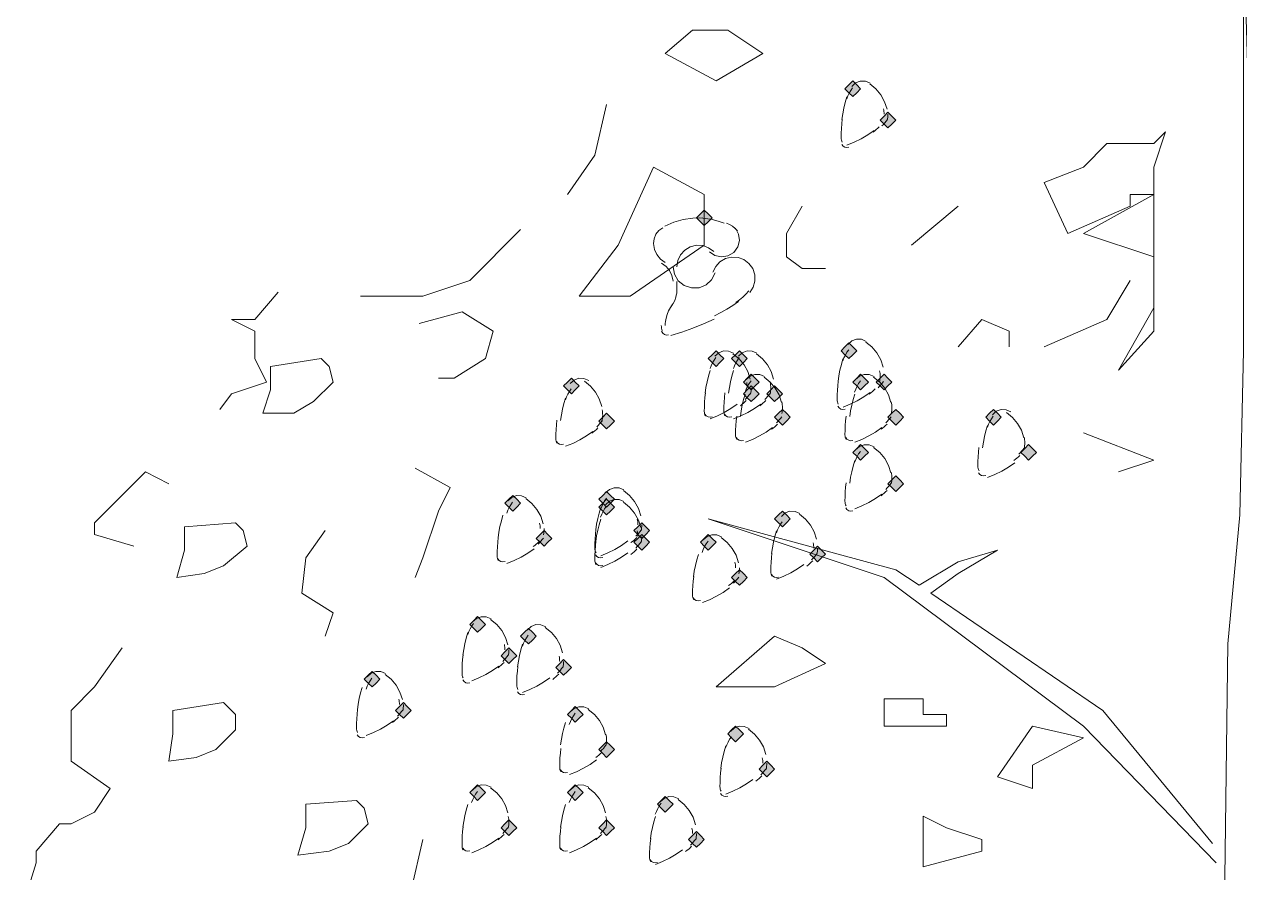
# Model space of a CAD drawing. Header units: millimetres. Extents: x 0 to 420, y 0 to 297.
# Drawn here: x 341.12 to 347.7, y 95.49 to 100.09 of the extents above; entities that cross this region are included whole.
import ezdxf

# ---------------------------------------------------------------- set-up
doc = ezdxf.new("R2010")
doc.units = ezdxf.units.MM

msp = doc.modelspace()

# ---------------------------------------------------------------- hatches: boundary and pattern name
for points in [[(345.6093, 99.7797), (345.5882, 99.7585), (345.567, 99.7373), (345.5882, 99.7162), (345.6093, 99.695), (345.6305, 99.7162), (345.6517, 99.7373), (345.6305, 99.7585), (345.6093, 99.7797)], [(345.7998, 99.6103), (345.7787, 99.5892), (345.7575, 99.568), (345.7787, 99.5468), (345.7998, 99.5257), (345.821, 99.5468), (345.8422, 99.568), (345.821, 99.5892), (345.7998, 99.6103)], [(344.805, 99.0812), (344.7838, 99.06), (344.7627, 99.0388), (344.7838, 99.0177), (344.805, 98.9965), (344.8262, 99.0177), (344.8473, 99.0388), (344.8262, 99.06), (344.805, 99.0812)], [(345.5882, 98.3615), (345.567, 98.3403), (345.5458, 98.3191), (345.567, 98.298), (345.5882, 98.2768), (345.6093, 98.298), (345.6305, 98.3191), (345.6093, 98.3403), (345.5882, 98.3615)], [(344.8685, 98.3191), (344.8473, 98.298), (344.8262, 98.2768), (344.8473, 98.2557), (344.8685, 98.2345), (344.8897, 98.2557), (344.9108, 98.2768), (344.8897, 98.298), (344.8685, 98.3191)], [(344.9955, 98.3191), (344.9743, 98.298), (344.9532, 98.2768), (344.9743, 98.2557), (344.9955, 98.2345), (345.0167, 98.2557), (345.0378, 98.2768), (345.0167, 98.298), (344.9955, 98.3191)], [(344.0853, 98.171), (344.0642, 98.1498), (344.043, 98.1287), (344.0642, 98.1075), (344.0853, 98.0863), (344.1065, 98.1075), (344.1277, 98.1287), (344.1065, 98.1498), (344.0853, 98.171)], [(345.059, 98.1922), (345.0378, 98.171), (345.0167, 98.1498), (345.0378, 98.1287), (345.059, 98.1075), (345.0802, 98.1287), (345.1013, 98.1498), (345.0802, 98.171), (345.059, 98.1922)], [(345.6517, 98.1922), (345.6305, 98.171), (345.6093, 98.1498), (345.6305, 98.1287), (345.6517, 98.1075), (345.6728, 98.1287), (345.694, 98.1498), (345.6728, 98.171), (345.6517, 98.1922)], [(345.7787, 98.1922), (345.7575, 98.171), (345.7363, 98.1498), (345.7575, 98.1287), (345.7787, 98.1075), (345.7998, 98.1287), (345.821, 98.1498), (345.7998, 98.171), (345.7787, 98.1922)], [(345.059, 98.1287), (345.0378, 98.1075), (345.0167, 98.0863), (345.0378, 98.0652), (345.059, 98.044), (345.0802, 98.0652), (345.1013, 98.0863), (345.0802, 98.1075), (345.059, 98.1287)], [(345.186, 98.1287), (345.1648, 98.1075), (345.1437, 98.0863), (345.1648, 98.0652), (345.186, 98.044), (345.2072, 98.0652), (345.2283, 98.0863), (345.2072, 98.1075), (345.186, 98.1287)], [(344.2758, 97.9805), (344.2547, 97.9593), (344.2335, 97.9382), (344.2547, 97.917), (344.2758, 97.8958), (344.297, 97.917), (344.3182, 97.9382), (344.297, 97.9593), (344.2758, 97.9805)], [(345.2283, 98.0017), (345.2072, 97.9805), (345.186, 97.9593), (345.2072, 97.9382), (345.2283, 97.917), (345.2495, 97.9382), (345.2707, 97.9593), (345.2495, 97.9805), (345.2283, 98.0017)], [(345.8422, 98.0017), (345.821, 97.9805), (345.7998, 97.9593), (345.821, 97.9382), (345.8422, 97.917), (345.8633, 97.9382), (345.8845, 97.9593), (345.8633, 97.9805), (345.8422, 98.0017)], [(346.3713, 98.0017), (346.3502, 97.9805), (346.329, 97.9593), (346.3502, 97.9382), (346.3713, 97.917), (346.3925, 97.9382), (346.4137, 97.9593), (346.3925, 97.9805), (346.3713, 98.0017)], [(345.6517, 97.8112), (345.6305, 97.79), (345.6093, 97.7688), (345.6305, 97.7477), (345.6517, 97.7265), (345.6728, 97.7477), (345.694, 97.7688), (345.6728, 97.79), (345.6517, 97.8112)], [(346.5618, 97.8112), (346.5407, 97.79), (346.5195, 97.7688), (346.5407, 97.7477), (346.5618, 97.7265), (346.583, 97.7477), (346.6042, 97.7688), (346.583, 97.79), (346.5618, 97.8112)], [(345.8422, 97.6418), (345.821, 97.6207), (345.7998, 97.5995), (345.821, 97.5783), (345.8422, 97.5572), (345.8633, 97.5783), (345.8845, 97.5995), (345.8633, 97.6207), (345.8422, 97.6418)], [(343.7678, 97.536), (343.7467, 97.5148), (343.7255, 97.4937), (343.7467, 97.4725), (343.7678, 97.4513), (343.789, 97.4725), (343.8102, 97.4937), (343.789, 97.5148), (343.7678, 97.536)], [(344.2758, 97.5572), (344.2547, 97.536), (344.2335, 97.5148), (344.2547, 97.4937), (344.2758, 97.4725), (344.297, 97.4937), (344.3182, 97.5148), (344.297, 97.536), (344.2758, 97.5572)], [(344.2758, 97.5148), (344.2547, 97.4937), (344.2335, 97.4725), (344.2547, 97.4513), (344.2758, 97.4302), (344.297, 97.4513), (344.3182, 97.4725), (344.297, 97.4937), (344.2758, 97.5148)], [(345.2283, 97.4513), (345.2072, 97.4302), (345.186, 97.409), (345.2072, 97.3878), (345.2283, 97.3667), (345.2495, 97.3878), (345.2707, 97.409), (345.2495, 97.4302), (345.2283, 97.4513)], [(344.4663, 97.3878), (344.4452, 97.3667), (344.424, 97.3455), (344.4452, 97.3243), (344.4663, 97.3032), (344.4875, 97.3243), (344.5087, 97.3455), (344.4875, 97.3667), (344.4663, 97.3878)], [(343.9372, 97.3455), (343.916, 97.3243), (343.8948, 97.3032), (343.916, 97.282), (343.9372, 97.2608), (343.9583, 97.282), (343.9795, 97.3032), (343.9583, 97.3243), (343.9372, 97.3455)], [(344.4663, 97.3243), (344.4452, 97.3032), (344.424, 97.282), (344.4452, 97.2608), (344.4663, 97.2397), (344.4875, 97.2608), (344.5087, 97.282), (344.4875, 97.3032), (344.4663, 97.3243)], [(344.8262, 97.3243), (344.805, 97.3032), (344.7838, 97.282), (344.805, 97.2608), (344.8262, 97.2397), (344.8473, 97.2608), (344.8685, 97.282), (344.8473, 97.3032), (344.8262, 97.3243)], [(345.4188, 97.2608), (345.3977, 97.2397), (345.3765, 97.2185), (345.3977, 97.1973), (345.4188, 97.1762), (345.44, 97.1973), (345.4612, 97.2185), (345.44, 97.2397), (345.4188, 97.2608)], [(344.9955, 97.1338), (344.9743, 97.1127), (344.9532, 97.0915), (344.9743, 97.0703), (344.9955, 97.0492), (345.0167, 97.0703), (345.0378, 97.0915), (345.0167, 97.1127), (344.9955, 97.1338)], [(343.5773, 96.8798), (343.5562, 96.8587), (343.535, 96.8375), (343.5562, 96.8163), (343.5773, 96.7952), (343.5985, 96.8163), (343.6197, 96.8375), (343.5985, 96.8587), (343.5773, 96.8798)], [(343.8525, 96.8163), (343.8313, 96.7952), (343.8102, 96.774), (343.8313, 96.7528), (343.8525, 96.7316), (343.8737, 96.7528), (343.8948, 96.774), (343.8737, 96.7952), (343.8525, 96.8163)], [(343.7467, 96.7105), (343.7255, 96.6893), (343.7043, 96.6682), (343.7255, 96.647), (343.7467, 96.6258), (343.7678, 96.647), (343.789, 96.6682), (343.7678, 96.6893), (343.7467, 96.7105)], [(344.043, 96.647), (344.0218, 96.6258), (344.0007, 96.6047), (344.0218, 96.5835), (344.043, 96.5623), (344.0642, 96.5835), (344.0853, 96.6047), (344.0642, 96.6258), (344.043, 96.647)], [(343.0058, 96.5835), (342.9847, 96.5623), (342.9635, 96.5412), (342.9847, 96.52), (343.0058, 96.4988), (343.027, 96.52), (343.0482, 96.5412), (343.027, 96.5623), (343.0058, 96.5835)], [(343.1752, 96.4142), (343.154, 96.393), (343.1328, 96.3718), (343.154, 96.3507), (343.1752, 96.3295), (343.1963, 96.3507), (343.2175, 96.3718), (343.1963, 96.393), (343.1752, 96.4142)], [(344.1065, 96.393), (344.0853, 96.3718), (344.0642, 96.3507), (344.0853, 96.3295), (344.1065, 96.3083), (344.1277, 96.3295), (344.1488, 96.3507), (344.1277, 96.3718), (344.1065, 96.393)], [(344.9743, 96.2872), (344.9532, 96.266), (344.932, 96.2448), (344.9532, 96.2237), (344.9743, 96.2025), (344.9955, 96.2237), (345.0167, 96.2448), (344.9955, 96.266), (344.9743, 96.2872)], [(344.2758, 96.2025), (344.2547, 96.1813), (344.2335, 96.1602), (344.2547, 96.139), (344.2758, 96.1178), (344.297, 96.139), (344.3182, 96.1602), (344.297, 96.1813), (344.2758, 96.2025)], [(345.1437, 96.0967), (345.1225, 96.0755), (345.1013, 96.0543), (345.1225, 96.0332), (345.1437, 96.012), (345.1648, 96.0332), (345.186, 96.0543), (345.1648, 96.0755), (345.1437, 96.0967)], [(343.5773, 95.9697), (343.5562, 95.9485), (343.535, 95.9273), (343.5562, 95.9062), (343.5773, 95.885), (343.5985, 95.9062), (343.6197, 95.9273), (343.5985, 95.9485), (343.5773, 95.9697)], [(344.1065, 95.9697), (344.0853, 95.9485), (344.0642, 95.9273), (344.0853, 95.9062), (344.1065, 95.885), (344.1277, 95.9062), (344.1488, 95.9273), (344.1277, 95.9485), (344.1065, 95.9697)], [(344.5933, 95.9062), (344.5722, 95.885), (344.551, 95.8638), (344.5722, 95.8427), (344.5933, 95.8215), (344.6145, 95.8427), (344.6357, 95.8638), (344.6145, 95.885), (344.5933, 95.9062)], [(343.7467, 95.7792), (343.7255, 95.758), (343.7043, 95.7368), (343.7255, 95.7157), (343.7467, 95.6945), (343.7678, 95.7157), (343.789, 95.7368), (343.7678, 95.758), (343.7467, 95.7792)], [(344.2758, 95.7792), (344.2547, 95.758), (344.2335, 95.7368), (344.2547, 95.7157), (344.2758, 95.6945), (344.297, 95.7157), (344.3182, 95.7368), (344.297, 95.758), (344.2758, 95.7792)], [(344.7627, 95.7157), (344.7415, 95.6945), (344.7203, 95.6733), (344.7415, 95.6522), (344.7627, 95.631), (344.7838, 95.6522), (344.805, 95.6733), (344.7838, 95.6945), (344.7627, 95.7157)]]:
    msp.add_hatch(color=7).paths.add_polyline_path(points)

# ---------------------------------------------------------------- linework, layer by layer
at = {"lineweight": 13}
for points in [[(347.8318, 97.2397), (347.8318, 97.5148), (347.7895, 98.1498), (347.7683, 99.1447), (347.726, 100.6052), (347.726, 99.0812), (347.726, 98.3191), (347.7048, 97.4302), (347.6413, 96.7316), (347.6202, 95.1865)], [(345.6083, 99.7431), (345.5986, 99.7291), (345.59, 99.7143), (345.5828, 99.6989), (345.5768, 99.6829)], [(345.7034, 99.7672), (345.6773, 99.7781), (345.6501, 99.7787), (345.6244, 99.7693), (345.6034, 99.7506)], [(345.7946, 99.6266), (345.7814, 99.6672), (345.761, 99.7041), (345.7339, 99.7366), (345.7009, 99.7635)], [(345.5773, 99.6931), (345.5684, 99.6632), (345.561, 99.633), (345.555, 99.6025), (345.5505, 99.5717)], [(344.0642, 99.1658), (344.2123, 99.3775), (344.2758, 99.6527)], [(345.7787, 99.5997), (345.7785, 99.6072), (345.7779, 99.6147), (345.7768, 99.6221), (345.7754, 99.6295)], [(345.7963, 99.5665), (345.7979, 99.5747), (345.799, 99.583), (345.7996, 99.5914), (345.7998, 99.5997)], [(345.5519, 99.5734), (345.5493, 99.5483), (345.5473, 99.5232), (345.5462, 99.498), (345.5458, 99.4727)], [(345.7672, 99.5371), (345.7748, 99.545), (345.7822, 99.5531), (345.7893, 99.5615), (345.7961, 99.5701)], [(345.5458, 99.4727), (345.5462, 99.4663), (345.5474, 99.4599), (345.5493, 99.4538), (345.552, 99.4479)], [(345.5776, 99.432), (345.6165, 99.4478), (345.6541, 99.4663), (345.6902, 99.4876), (345.7247, 99.5117)], [(345.72, 99.5028), (345.7284, 99.5094), (345.7366, 99.5163), (345.7446, 99.5235), (345.7523, 99.5309)], [(345.5496, 99.4367), (345.5567, 99.4277), (345.5662, 99.422), (345.5771, 99.4198), (345.5884, 99.4217)], [(345.3342, 99.1023), (345.2495, 98.9542), (345.2495, 98.8272), (345.3342, 98.7637), (345.4612, 98.7637)], [(345.9268, 98.8907), (346.1808, 99.1023)], [(344.7964, 99.0381), (344.7429, 99.0377), (344.6903, 99.03), (344.6392, 99.0152), (344.5904, 98.9935)], [(344.913, 99.0108), (344.8806, 99.0212), (344.8476, 99.0292), (344.8141, 99.0348), (344.7802, 99.038)], [(344.9846, 98.9683), (344.972, 98.9815), (344.9578, 98.9929), (344.9423, 99.0023), (344.9256, 99.0096)], [(342.9423, 98.6155), (343.281, 98.6155), (343.535, 98.7002), (343.8102, 98.9753)], [(344.5806, 98.9855), (344.5592, 98.9701), (344.5432, 98.9498), (344.5331, 98.926), (344.5299, 98.8999)], [(344.8324, 98.8556), (344.8628, 98.8348), (344.8976, 98.8272), (344.9327, 98.8329), (344.9643, 98.8519), (344.9862, 98.8814), (344.9953, 98.9159), (344.991, 98.9512), (344.9733, 98.9835)], [(344.5299, 98.8996), (344.5346, 98.8683), (344.5473, 98.8399), (344.567, 98.8159), (344.5929, 98.7978)], [(344.8562, 98.8559), (344.8285, 98.8767), (344.7967, 98.8883), (344.7628, 98.8902), (344.7292, 98.882), (344.6994, 98.8643), (344.6766, 98.8392), (344.662, 98.8086), (344.6568, 98.7744)], [(345.0514, 98.6341), (345.0701, 98.6635), (345.0793, 98.6964), (345.0785, 98.7306), (345.0674, 98.7637), (345.0471, 98.792), (345.0199, 98.8127), (344.9879, 98.8246), (344.9531, 98.8267), (344.9192, 98.8183), (344.8899, 98.8008), (344.867, 98.7755), (344.8521, 98.7439)], [(344.6355, 98.696), (344.6299, 98.7259), (344.6169, 98.7529), (344.5976, 98.7757), (344.5726, 98.7931)], [(344.6357, 98.7744), (344.6432, 98.7331), (344.664, 98.6982), (344.6955, 98.6725), (344.7353, 98.6591), (344.7772, 98.6606), (344.8148, 98.6761), (344.8447, 98.7037), (344.8637, 98.7411)], [(344.6568, 98.6473), (344.6567, 98.6591), (344.6565, 98.6709), (344.6561, 98.6827), (344.6555, 98.6946)], [(346.6465, 98.3403), (346.9852, 98.4885), (347.1122, 98.7002)], [(342.4978, 98.6367), (342.3708, 98.4885), (342.2438, 98.4885), (342.3708, 98.425), (342.3708, 98.2768), (342.4343, 98.1498), (342.2438, 98.0863), (342.1803, 98.0017)], [(344.6262, 98.5607), (344.6367, 98.5756), (344.6451, 98.5917), (344.6514, 98.6088), (344.6553, 98.6266)], [(344.6555, 98.6298), (344.6561, 98.6341), (344.6565, 98.6385), (344.6568, 98.6429), (344.6568, 98.6473)], [(344.9766, 98.5805), (344.9956, 98.5946), (345.0136, 98.6098), (345.0307, 98.6261), (345.0468, 98.6434)], [(344.6334, 98.57), (344.6214, 98.5532), (344.6113, 98.5352), (344.6034, 98.5162), (344.5977, 98.4963)], [(344.8606, 98.5087), (344.894, 98.5261), (344.9267, 98.5447), (344.9587, 98.5646), (344.99, 98.5856)], [(343.2598, 98.4673), (343.4927, 98.5308), (343.662, 98.425), (343.6197, 98.2768), (343.4503, 98.171), (343.3657, 98.171)], [(344.5977, 98.4963), (344.5958, 98.4865), (344.5944, 98.4767), (344.5936, 98.4667), (344.5933, 98.4567)], [(344.6239, 98.4026), (344.6841, 98.4201), (344.7433, 98.4407), (344.8014, 98.4642), (344.8583, 98.4907)], [(346.1808, 98.3403), (346.3078, 98.4885), (346.456, 98.425), (346.456, 98.3403)], [(344.5722, 98.4567), (344.5725, 98.4492), (344.5733, 98.4418), (344.5748, 98.4344), (344.5769, 98.4271)], [(344.5738, 98.4257), (344.5797, 98.4151), (344.5888, 98.4077), (344.5999, 98.4041), (344.612, 98.4049)], [(345.6822, 98.3702), (345.6562, 98.3811), (345.6289, 98.3817), (345.6033, 98.3723), (345.5822, 98.3536)], [(345.7734, 98.2296), (345.7603, 98.2702), (345.7398, 98.3071), (345.7127, 98.3396), (345.6797, 98.3665)], [(344.8675, 98.2825), (344.8577, 98.2685), (344.8492, 98.2538), (344.8419, 98.2384), (344.836, 98.2224)], [(344.9625, 98.3067), (344.9365, 98.3176), (344.9092, 98.3182), (344.8836, 98.3088), (344.8626, 98.2901)], [(345.0537, 98.1661), (345.0406, 98.2067), (345.0201, 98.2436), (344.9931, 98.2761), (344.96, 98.303)], [(344.9945, 98.2825), (344.9847, 98.2685), (344.9762, 98.2538), (344.9689, 98.2384), (344.963, 98.2224)], [(345.0895, 98.3067), (345.0635, 98.3176), (345.0363, 98.3182), (345.0106, 98.3088), (344.9896, 98.2901)], [(345.1807, 98.1661), (345.1676, 98.2067), (345.1471, 98.2436), (345.1201, 98.2761), (345.087, 98.303)], [(345.5872, 98.3249), (345.5774, 98.3109), (345.5689, 98.2962), (345.5616, 98.2808), (345.5557, 98.2648)], [(345.5562, 98.2749), (345.5473, 98.2451), (345.5398, 98.2148), (345.5339, 98.1843), (345.5294, 98.1535)], [(344.1794, 98.1586), (344.1533, 98.1695), (344.1261, 98.17), (344.1004, 98.1607), (344.0794, 98.1419)], [(344.2494, 98.0179), (344.2363, 98.0585), (344.2158, 98.0955), (344.1887, 98.1279), (344.1557, 98.1548)], [(344.8365, 98.2114), (344.8276, 98.1816), (344.8201, 98.1513), (344.8142, 98.1208), (344.8097, 98.09)], [(344.9635, 98.2114), (344.9546, 98.1816), (344.9472, 98.1513), (344.9412, 98.1208), (344.9367, 98.09)], [(345.058, 98.1556), (345.0482, 98.1416), (345.0397, 98.1268), (345.0324, 98.1114), (345.0265, 98.0954)], [(345.1319, 98.1797), (345.1059, 98.1906), (345.0786, 98.1912), (345.0529, 98.1818), (345.0319, 98.1631)], [(345.2231, 98.0391), (345.2099, 98.0797), (345.1895, 98.1166), (345.1624, 98.1491), (345.1294, 98.176)], [(345.5307, 98.1552), (345.5281, 98.1301), (345.5262, 98.105), (345.5251, 98.0798), (345.5247, 98.0546)], [(345.6507, 98.1556), (345.6409, 98.1416), (345.6323, 98.1268), (345.6251, 98.1114), (345.6191, 98.0954)], [(345.7245, 98.1797), (345.6985, 98.1906), (345.6713, 98.1912), (345.6456, 98.1818), (345.6246, 98.1631)], [(345.8158, 98.0391), (345.8026, 98.0797), (345.7821, 98.1166), (345.7551, 98.1491), (345.722, 98.176)], [(345.7461, 98.1189), (345.7537, 98.1268), (345.7611, 98.1349), (345.7681, 98.1433), (345.7749, 98.1519)], [(345.754, 98.1483), (345.7555, 98.1565), (345.7566, 98.1649), (345.7573, 98.1732), (345.7575, 98.1816)], [(345.7575, 98.1816), (345.7573, 98.1891), (345.7567, 98.1965), (345.7557, 98.204), (345.7543, 98.2113)], [(344.0843, 98.1132), (344.0746, 98.0992), (344.066, 98.0845), (344.0588, 98.0691), (344.0528, 98.0531)], [(344.8111, 98.0918), (344.8084, 98.0667), (344.8065, 98.0415), (344.8054, 98.0163), (344.805, 97.9911)], [(344.9169, 98.0918), (344.9143, 98.0667), (344.9124, 98.0415), (344.9112, 98.0163), (344.9108, 97.9911)], [(345.027, 98.0844), (345.0181, 98.0546), (345.0107, 98.0243), (345.0047, 97.9938), (345.0002, 97.963)], [(345.0264, 98.0554), (345.034, 98.0633), (345.0414, 98.0714), (345.0484, 98.0798), (345.0553, 98.0884)], [(345.0378, 98.1181), (345.0376, 98.1256), (345.037, 98.133), (345.036, 98.1405), (345.0346, 98.1478)], [(345.0555, 98.0848), (345.057, 98.0931), (345.0581, 98.1014), (345.0588, 98.1097), (345.059, 98.1181)], [(345.1322, 98.0554), (345.1399, 98.0633), (345.1472, 98.0714), (345.1543, 98.0798), (345.1611, 98.0884)], [(345.1613, 98.0848), (345.1628, 98.0931), (345.1639, 98.1014), (345.1646, 98.1097), (345.1648, 98.1181)], [(345.1648, 98.1181), (345.1646, 98.1256), (345.164, 98.133), (345.163, 98.1405), (345.1616, 98.1478)], [(345.5564, 98.0138), (345.5954, 98.0296), (345.633, 98.0481), (345.6691, 98.0695), (345.7035, 98.0935)], [(345.6197, 98.0844), (345.6108, 98.0546), (345.6033, 98.0243), (345.5974, 97.9938), (345.5929, 97.963)], [(345.6988, 98.0847), (345.7073, 98.0913), (345.7155, 98.0981), (345.7234, 98.1053), (345.7311, 98.1127)], [(344.0533, 98.0632), (344.0444, 98.0334), (344.037, 98.0032), (344.031, 97.9726), (344.0265, 97.9418)], [(344.8368, 97.9504), (344.8757, 97.9661), (344.9133, 97.9847), (344.9494, 98.006), (344.9839, 98.03)], [(344.9638, 97.9504), (345.0027, 97.9661), (345.0403, 97.9847), (345.0764, 98.006), (345.1109, 98.03)], [(345.0003, 98.0211), (345.0087, 98.0277), (345.0169, 98.0346), (345.0249, 98.0418), (345.0326, 98.0492)], [(345.1062, 98.0211), (345.1146, 98.0277), (345.1228, 98.0346), (345.1307, 98.0418), (345.1384, 98.0492)], [(345.2283, 98.0122), (345.2281, 98.0197), (345.2275, 98.0272), (345.2265, 98.0346), (345.2251, 98.042)], [(345.5247, 98.0546), (345.5251, 98.0481), (345.5262, 98.0418), (345.5282, 98.0356), (345.5309, 98.0297)], [(345.5284, 98.0185), (345.5355, 98.0095), (345.545, 98.0038), (345.5559, 98.0017), (345.5672, 98.0035)], [(345.821, 98.0122), (345.8208, 98.0197), (345.8202, 98.0272), (345.8192, 98.0346), (345.8178, 98.042)], [(344.2511, 97.9367), (344.2527, 97.9449), (344.2538, 97.9532), (344.2545, 97.9615), (344.2547, 97.9699)], [(344.2547, 97.9699), (344.2545, 97.9774), (344.2539, 97.9849), (344.2528, 97.9923), (344.2514, 97.9997)], [(344.805, 97.9911), (344.8054, 97.9846), (344.8066, 97.9783), (344.8085, 97.9721), (344.8112, 97.9662)], [(344.8087, 97.9762), (344.8158, 97.9672), (344.8253, 97.9615), (344.8363, 97.9593), (344.8475, 97.9612)], [(344.9108, 97.9911), (344.9112, 97.9846), (344.9124, 97.9783), (344.9143, 97.9721), (344.917, 97.9662)], [(344.9146, 97.9762), (344.9217, 97.9672), (344.9312, 97.9615), (344.9421, 97.9593), (344.9534, 97.9612)], [(344.9804, 97.9648), (344.9778, 97.9397), (344.9758, 97.9145), (344.9747, 97.8893), (344.9743, 97.8641)], [(345.1957, 97.9284), (345.2033, 97.9363), (345.2107, 97.9444), (345.2178, 97.9528), (345.2246, 97.9614)], [(345.2248, 97.979), (345.2264, 97.9872), (345.2275, 97.9955), (345.2281, 98.0039), (345.2283, 98.0122)], [(345.5731, 97.9648), (345.5704, 97.9397), (345.5685, 97.9145), (345.5674, 97.8893), (345.567, 97.8641)], [(345.7884, 97.9284), (345.796, 97.9363), (345.8034, 97.9444), (345.8105, 97.9528), (345.8173, 97.9614)], [(345.8175, 97.979), (345.819, 97.9872), (345.8201, 97.9955), (345.8208, 98.0039), (345.821, 98.0122)], [(346.3704, 97.965), (346.3606, 97.9511), (346.352, 97.9363), (346.3448, 97.9209), (346.3388, 97.905)], [(346.4654, 97.9892), (346.4393, 98.0001), (346.4121, 98.0007), (346.3864, 97.9913), (346.3654, 97.9726)], [(346.5354, 97.8486), (346.5223, 97.8892), (346.5018, 97.9261), (346.4747, 97.9586), (346.4417, 97.9855)], [(344.0067, 97.9436), (344.0041, 97.9185), (344.0022, 97.8933), (344.0011, 97.8681), (344.0007, 97.8429)], [(344.196, 97.873), (344.2044, 97.8796), (344.2126, 97.8865), (344.2206, 97.8936), (344.2283, 97.9011)], [(344.2221, 97.9072), (344.2297, 97.9151), (344.237, 97.9233), (344.2441, 97.9316), (344.2509, 97.9402)], [(345.0273, 97.8234), (345.0662, 97.8391), (345.1038, 97.8577), (345.1399, 97.879), (345.1744, 97.903)], [(345.1697, 97.8942), (345.1781, 97.9007), (345.1863, 97.9076), (345.1942, 97.9148), (345.2019, 97.9222)], [(345.6199, 97.8234), (345.6589, 97.8391), (345.6965, 97.8577), (345.7326, 97.879), (345.767, 97.903)], [(345.7623, 97.8942), (345.7708, 97.9007), (345.779, 97.9076), (345.7869, 97.9148), (345.7946, 97.9222)], [(346.3393, 97.9151), (346.3304, 97.8852), (346.323, 97.855), (346.317, 97.8245), (346.3125, 97.7936)], [(344.0007, 97.8429), (344.0011, 97.8364), (344.0022, 97.8301), (344.0042, 97.824), (344.0069, 97.8181)], [(344.0044, 97.828), (344.0115, 97.8191), (344.021, 97.8133), (344.0319, 97.8112), (344.0432, 97.8131)], [(344.0536, 97.8022), (344.0925, 97.8179), (344.1301, 97.8365), (344.1662, 97.8578), (344.2007, 97.8818)], [(344.9743, 97.8641), (344.9747, 97.8576), (344.9759, 97.8513), (344.9778, 97.8451), (344.9805, 97.8392)], [(344.978, 97.8492), (344.9851, 97.8402), (344.9947, 97.8345), (345.0056, 97.8323), (345.0169, 97.8342)], [(345.567, 97.8641), (345.5674, 97.8576), (345.5686, 97.8513), (345.5705, 97.8451), (345.5732, 97.8392)], [(345.5707, 97.8492), (345.5778, 97.8402), (345.5873, 97.8345), (345.5983, 97.8323), (345.6095, 97.8342)], [(346.5371, 97.7885), (346.5387, 97.7967), (346.5398, 97.805), (346.5405, 97.8134), (346.5407, 97.8218)], [(346.5407, 97.8218), (346.5405, 97.8293), (346.5399, 97.8367), (346.5388, 97.8441), (346.5374, 97.8515)], [(346.8582, 97.8747), (347.2392, 97.7265), (347.0487, 97.663)], [(345.6507, 97.7745), (345.6409, 97.7606), (345.6323, 97.7458), (345.6251, 97.7304), (345.6191, 97.7144)], [(345.7245, 97.7987), (345.6985, 97.8096), (345.6713, 97.8102), (345.6456, 97.8008), (345.6246, 97.7821)], [(345.8158, 97.6581), (345.8026, 97.6987), (345.7821, 97.7356), (345.7551, 97.7681), (345.722, 97.795)], [(346.2927, 97.7954), (346.2901, 97.7703), (346.2882, 97.7452), (346.287, 97.72), (346.2867, 97.6947)], [(346.5081, 97.7591), (346.5157, 97.767), (346.523, 97.7751), (346.5301, 97.7835), (346.5369, 97.7921)], [(345.6197, 97.7246), (345.6108, 97.6947), (345.6033, 97.6645), (345.5974, 97.634), (345.5929, 97.6032)], [(346.2867, 97.6947), (346.287, 97.6883), (346.2882, 97.6819), (346.2902, 97.6758), (346.2929, 97.6699)], [(346.3396, 97.6328), (346.3786, 97.6486), (346.4162, 97.6672), (346.4523, 97.6885), (346.4867, 97.7125)], [(346.482, 97.7248), (346.4904, 97.7314), (346.4986, 97.7383), (346.5066, 97.7455), (346.5143, 97.7529)], [(341.9052, 97.5995), (341.7782, 97.663), (341.503, 97.3878), (341.503, 97.3243), (341.7147, 97.2608)], [(343.2387, 97.6842), (343.4292, 97.5783), (343.3657, 97.4513), (343.281, 97.1973), (343.2387, 97.0915)], [(345.8175, 97.598), (345.819, 97.6062), (345.8201, 97.6145), (345.8208, 97.6229), (345.821, 97.6312)], [(345.821, 97.6312), (345.8208, 97.6387), (345.8202, 97.6462), (345.8192, 97.6536), (345.8178, 97.661)], [(346.2904, 97.6587), (346.2975, 97.6497), (346.307, 97.644), (346.3179, 97.6418), (346.3292, 97.6437)], [(344.3698, 97.5659), (344.3438, 97.5768), (344.3166, 97.5773), (344.2909, 97.568), (344.2699, 97.5492)], [(344.4611, 97.4253), (344.4479, 97.4658), (344.4275, 97.5028), (344.4004, 97.5352), (344.3674, 97.5622)], [(345.5731, 97.6049), (345.5704, 97.5798), (345.5685, 97.5547), (345.5674, 97.5295), (345.567, 97.5043)], [(345.7623, 97.5343), (345.7708, 97.5409), (345.779, 97.5478), (345.7869, 97.5549), (345.7946, 97.5624)], [(345.7884, 97.5686), (345.796, 97.5765), (345.8034, 97.5846), (345.8105, 97.593), (345.8173, 97.6016)], [(343.7669, 97.4994), (343.7571, 97.4854), (343.7485, 97.4707), (343.7413, 97.4553), (343.7353, 97.4393)], [(343.8407, 97.5235), (343.8147, 97.5344), (343.7874, 97.535), (343.7618, 97.5256), (343.7407, 97.5069)], [(343.9319, 97.3829), (343.9188, 97.4235), (343.8983, 97.4605), (343.8712, 97.4929), (343.8382, 97.5198)], [(344.2748, 97.5205), (344.2651, 97.5066), (344.2565, 97.4918), (344.2493, 97.4764), (344.2433, 97.4605)], [(344.3698, 97.5024), (344.3438, 97.5133), (344.3166, 97.5138), (344.2909, 97.5045), (344.2699, 97.4857)], [(344.4611, 97.3618), (344.4479, 97.4023), (344.4275, 97.4393), (344.4004, 97.4717), (344.3674, 97.4987)], [(345.567, 97.5043), (345.5674, 97.4978), (345.5686, 97.4914), (345.5705, 97.4853), (345.5732, 97.4794)], [(345.6199, 97.4635), (345.6589, 97.4792), (345.6965, 97.4978), (345.7326, 97.5192), (345.767, 97.5431)], [(343.7147, 97.4282), (343.7058, 97.3984), (343.6983, 97.3682), (343.6924, 97.3376), (343.6879, 97.3068)], [(344.2438, 97.4706), (344.2349, 97.4407), (344.2275, 97.4105), (344.2215, 97.38), (344.217, 97.3491)], [(344.2748, 97.4782), (344.2651, 97.4642), (344.2565, 97.4495), (344.2493, 97.4341), (344.2433, 97.4181)], [(345.3224, 97.4389), (345.2963, 97.4498), (345.2691, 97.4503), (345.2434, 97.441), (345.2224, 97.4222)], [(345.4136, 97.2983), (345.4004, 97.3388), (345.38, 97.3758), (345.3529, 97.4082), (345.3199, 97.4352)], [(345.5707, 97.4682), (345.5778, 97.4592), (345.5873, 97.4534), (345.5983, 97.4513), (345.6095, 97.4532)], [(343.916, 97.3561), (343.9158, 97.3636), (343.9152, 97.371), (343.9142, 97.3785), (343.9128, 97.3858)], [(344.2438, 97.4071), (344.2349, 97.3772), (344.2275, 97.347), (344.2215, 97.3165), (344.217, 97.2857)], [(344.4452, 97.3773), (344.445, 97.3848), (344.4444, 97.3922), (344.4433, 97.3996), (344.4419, 97.407)], [(344.4628, 97.344), (344.4644, 97.3522), (344.4655, 97.3605), (344.4661, 97.3689), (344.4663, 97.3773)], [(345.9692, 97.0492), (345.8422, 97.1338), (344.8262, 97.409)], [(347.5778, 95.5463), (346.8582, 96.2872), (345.7787, 97.0915), (344.8262, 97.409)], [(345.2273, 97.3935), (345.2176, 97.3795), (345.209, 97.3648), (345.2018, 97.3494), (345.1958, 97.3334)], [(342.7518, 97.3455), (342.646, 97.1973), (342.6248, 97.0068), (342.7942, 96.901), (342.7518, 96.774)], [(343.6892, 97.3086), (343.6866, 97.2835), (343.6847, 97.2583), (343.6836, 97.2331), (343.6832, 97.2079)], [(343.9046, 97.2722), (343.9122, 97.2801), (343.9195, 97.2882), (343.9266, 97.2966), (343.9334, 97.3052)], [(343.9336, 97.3228), (343.9352, 97.3311), (343.9363, 97.3394), (343.937, 97.3477), (343.9372, 97.3561)], [(344.2184, 97.3509), (344.2158, 97.3258), (344.2139, 97.3007), (344.2127, 97.2755), (344.2123, 97.2502)], [(344.4077, 97.2803), (344.4161, 97.2869), (344.4243, 97.2938), (344.4322, 97.301), (344.4399, 97.3084)], [(344.4337, 97.3146), (344.4414, 97.3225), (344.4487, 97.3306), (344.4558, 97.339), (344.4626, 97.3476)], [(344.4452, 97.3137), (344.445, 97.3212), (344.4444, 97.3287), (344.4433, 97.3361), (344.4419, 97.3435)], [(344.4628, 97.2805), (344.4644, 97.2887), (344.4655, 97.297), (344.4661, 97.3054), (344.4663, 97.3137)], [(344.899, 97.3119), (344.873, 97.3228), (344.8457, 97.3233), (344.8201, 97.314), (344.7991, 97.2952)], [(344.9902, 97.1713), (344.9771, 97.2118), (344.9566, 97.2488), (344.9296, 97.2812), (344.8965, 97.3082)], [(345.1963, 97.3436), (345.1874, 97.3137), (345.18, 97.2835), (345.174, 97.253), (345.1695, 97.2221)], [(343.7361, 97.1672), (343.7751, 97.1829), (343.8126, 97.2015), (343.8488, 97.2228), (343.8832, 97.2468)], [(343.8785, 97.2592), (343.8869, 97.2657), (343.8951, 97.2726), (343.9031, 97.2798), (343.9108, 97.2872)], [(344.2184, 97.2874), (344.2158, 97.2623), (344.2139, 97.2372), (344.2127, 97.212), (344.2123, 97.1867)], [(344.2123, 97.2502), (344.2127, 97.2438), (344.2139, 97.2374), (344.2158, 97.2313), (344.2185, 97.2254)], [(344.2441, 97.2095), (344.2831, 97.2252), (344.3206, 97.2438), (344.3568, 97.2651), (344.3912, 97.2892)], [(344.4077, 97.2168), (344.4161, 97.2234), (344.4243, 97.2303), (344.4322, 97.2375), (344.4399, 97.2449)], [(344.4337, 97.2511), (344.4414, 97.259), (344.4487, 97.2671), (344.4558, 97.2755), (344.4626, 97.2841)], [(344.8252, 97.2877), (344.8154, 97.2737), (344.8069, 97.259), (344.7996, 97.2436), (344.7937, 97.2276)], [(345.3977, 97.2502), (345.3975, 97.2577), (345.3969, 97.2652), (345.3958, 97.2726), (345.3944, 97.28)], [(345.4153, 97.217), (345.4169, 97.2252), (345.418, 97.2335), (345.4186, 97.2419), (345.4188, 97.2502)], [(346.3925, 97.2397), (346.1808, 97.1762), (345.9692, 97.0492)], [(346.3925, 97.2397), (346.1808, 97.1127), (346.0327, 97.0068)], [(343.6832, 97.2079), (343.6835, 97.2015), (343.6847, 97.1951), (343.6867, 97.189), (343.6894, 97.1831)], [(343.6869, 97.193), (343.694, 97.184), (343.7035, 97.1783), (343.7144, 97.1762), (343.7257, 97.178)], [(344.2123, 97.1867), (344.2127, 97.1803), (344.2139, 97.174), (344.2158, 97.1678), (344.2185, 97.1619)], [(344.216, 97.2142), (344.2232, 97.2052), (344.2327, 97.1995), (344.2436, 97.1973), (344.2549, 97.1992)], [(344.216, 97.1718), (344.2232, 97.1629), (344.2327, 97.1571), (344.2436, 97.155), (344.2549, 97.1569)], [(344.2441, 97.146), (344.2831, 97.1617), (344.3206, 97.1803), (344.3568, 97.2016), (344.3912, 97.2257)], [(344.773, 97.2166), (344.7641, 97.1867), (344.7566, 97.1565), (344.7507, 97.126), (344.7462, 97.0952)], [(344.9743, 97.1444), (344.9741, 97.1519), (344.9735, 97.1594), (344.9725, 97.1668), (344.9711, 97.1742)], [(345.1709, 97.2239), (345.1683, 97.1988), (345.1664, 97.1737), (345.1652, 97.1485), (345.1648, 97.1232)], [(345.3602, 97.1533), (345.3686, 97.1599), (345.3768, 97.1668), (345.3847, 97.174), (345.3924, 97.1814)], [(345.3862, 97.1876), (345.3939, 97.1955), (345.4012, 97.2036), (345.4083, 97.212), (345.4151, 97.2206)], [(344.7476, 97.0969), (344.7449, 97.0718), (344.743, 97.0467), (344.7419, 97.0215), (344.7415, 96.9962)], [(344.992, 97.1111), (344.9935, 97.1194), (344.9946, 97.1277), (344.9953, 97.136), (344.9955, 97.1444)], [(345.1648, 97.1232), (345.1652, 97.1168), (345.1664, 97.1104), (345.1683, 97.1043), (345.171, 97.0984)], [(345.1686, 97.1083), (345.1757, 97.0994), (345.1852, 97.0936), (345.1961, 97.0915), (345.2074, 97.0934)], [(345.1966, 97.0825), (345.2355, 97.0983), (345.2731, 97.1168), (345.3092, 97.1381), (345.3437, 97.1622)], [(344.7945, 96.9555), (344.8334, 96.9713), (344.871, 96.9898), (344.9071, 97.0111), (344.9415, 97.0352)], [(344.9368, 97.0475), (344.9452, 97.0541), (344.9534, 97.061), (344.9614, 97.0681), (344.9691, 97.0756)], [(344.9629, 97.0606), (344.9705, 97.0685), (344.9779, 97.0766), (344.985, 97.085), (344.9918, 97.0936)], [(344.7415, 96.9962), (344.7419, 96.9898), (344.7431, 96.9834), (344.745, 96.9773), (344.7477, 96.9714)], [(344.7452, 96.9813), (344.7523, 96.9724), (344.7618, 96.9666), (344.7728, 96.9645), (344.784, 96.9664)], [(347.5567, 95.6522), (346.964, 96.3718), (346.0327, 97.0068)], [(343.5552, 96.8432), (343.5454, 96.8292), (343.5368, 96.8145), (343.5296, 96.7991), (343.5236, 96.7831)], [(343.6502, 96.8674), (343.6242, 96.8783), (343.5969, 96.8788), (343.5713, 96.8695), (343.5502, 96.8507)], [(343.7414, 96.7268), (343.7283, 96.7673), (343.7078, 96.8043), (343.6807, 96.8367), (343.6477, 96.8637)], [(343.9465, 96.8251), (343.9205, 96.8359), (343.8932, 96.8365), (343.8676, 96.8271), (343.8466, 96.8084)], [(343.5242, 96.7932), (343.5153, 96.7634), (343.5078, 96.7332), (343.5019, 96.7026), (343.4974, 96.6718)], [(343.8515, 96.7797), (343.8417, 96.7657), (343.8332, 96.751), (343.8259, 96.7356), (343.82, 96.7196)], [(344.0377, 96.6845), (344.0246, 96.725), (344.0041, 96.762), (343.9771, 96.7944), (343.944, 96.8214)], [(341.6512, 96.7105), (341.503, 96.4988), (341.376, 96.3718), (341.376, 96.1602), (341.376, 96.0967), (341.5877, 95.9485), (341.503, 95.8215), (341.376, 95.758), (341.3125, 95.758), (341.1855, 95.6098), (341.1855, 95.5463), (341.122, 95.3347)], [(343.7255, 96.6999), (343.7253, 96.7074), (343.7247, 96.7149), (343.7237, 96.7223), (343.7223, 96.7296)], [(343.8205, 96.7298), (343.8116, 96.6999), (343.8041, 96.6697), (343.7982, 96.6391), (343.7937, 96.6083)], [(343.4987, 96.6736), (343.4961, 96.6485), (343.4942, 96.6233), (343.4931, 96.5982), (343.4927, 96.5729)], [(343.7141, 96.6373), (343.7217, 96.6451), (343.7291, 96.6533), (343.7361, 96.6616), (343.7429, 96.6702)], [(343.7431, 96.6666), (343.7447, 96.6749), (343.7458, 96.6832), (343.7465, 96.6915), (343.7467, 96.6999)], [(344.0219, 96.6364), (344.0216, 96.6439), (344.021, 96.6514), (344.02, 96.6588), (344.0186, 96.6661)], [(344.0395, 96.6031), (344.041, 96.6114), (344.0421, 96.6197), (344.0428, 96.628), (344.043, 96.6364)], [(343.0787, 96.5711), (343.0527, 96.582), (343.0254, 96.5825), (342.9998, 96.5732), (342.9787, 96.5544)], [(343.4927, 96.5729), (343.4931, 96.5665), (343.4942, 96.5601), (343.4962, 96.554), (343.4989, 96.5481)], [(343.5456, 96.5322), (343.5846, 96.5479), (343.6222, 96.5665), (343.6583, 96.5878), (343.6927, 96.6118)], [(343.688, 96.603), (343.6964, 96.6096), (343.7046, 96.6165), (343.7126, 96.6236), (343.7203, 96.6311)], [(343.7951, 96.6101), (343.7924, 96.585), (343.7905, 96.5598), (343.7894, 96.5347), (343.789, 96.5094)], [(344.0104, 96.5738), (344.018, 96.5816), (344.0254, 96.5898), (344.0324, 96.5982), (344.0393, 96.6067)], [(343.0048, 96.5469), (342.9951, 96.5329), (342.9865, 96.5182), (342.9793, 96.5028), (342.9733, 96.4868)], [(343.1699, 96.4304), (343.1568, 96.471), (343.1363, 96.508), (343.1092, 96.5404), (343.0762, 96.5673)], [(343.4964, 96.5369), (343.5035, 96.5279), (343.513, 96.5221), (343.5239, 96.52), (343.5352, 96.5219)], [(343.789, 96.5094), (343.7894, 96.503), (343.7906, 96.4966), (343.7925, 96.4905), (343.7952, 96.4846)], [(343.8208, 96.4687), (343.8597, 96.4844), (343.8973, 96.503), (343.9334, 96.5243), (343.9679, 96.5483)], [(343.9843, 96.5395), (343.9927, 96.5461), (344.0009, 96.553), (344.0089, 96.5601), (344.0166, 96.5676)], [(342.9527, 96.4969), (342.9438, 96.4671), (342.9363, 96.4368), (342.9304, 96.4063), (342.9259, 96.3755)], [(343.7927, 96.4734), (343.7998, 96.4644), (343.8093, 96.4586), (343.8202, 96.4565), (343.8315, 96.4584)], [(342.9272, 96.3773), (342.9246, 96.3522), (342.9227, 96.327), (342.9216, 96.3018), (342.9212, 96.2766)], [(343.1426, 96.3409), (343.1502, 96.3488), (343.1576, 96.3569), (343.1646, 96.3653), (343.1714, 96.3739)], [(343.154, 96.4036), (343.1538, 96.4111), (343.1532, 96.4185), (343.1522, 96.4259), (343.1508, 96.4333)], [(343.1716, 96.3703), (343.1732, 96.3785), (343.1743, 96.3868), (343.175, 96.3952), (343.1752, 96.4036)], [(344.1794, 96.3806), (344.1533, 96.3914), (344.1261, 96.392), (344.1004, 96.3826), (344.0794, 96.3639)], [(344.2706, 96.2399), (344.2574, 96.2805), (344.237, 96.3175), (344.2099, 96.3499), (344.1769, 96.3768)], [(342.9741, 96.2359), (343.013, 96.2516), (343.0506, 96.2702), (343.0867, 96.2915), (343.1212, 96.3155)], [(343.1165, 96.3067), (343.1249, 96.3132), (343.1331, 96.3201), (343.1411, 96.3273), (343.1488, 96.3347)], [(344.1055, 96.3564), (344.0957, 96.3424), (344.0872, 96.3277), (344.0799, 96.3123), (344.074, 96.2963)], [(342.9212, 96.2766), (342.9216, 96.2701), (342.9227, 96.2638), (342.9247, 96.2576), (342.9274, 96.2517)], [(344.0533, 96.3064), (344.0444, 96.2766), (344.037, 96.2463), (344.031, 96.2158), (344.0265, 96.185)], [(344.2758, 96.2131), (344.2756, 96.2206), (344.275, 96.228), (344.274, 96.2354), (344.2726, 96.2428)], [(345.0472, 96.2747), (345.0212, 96.2856), (344.9939, 96.2862), (344.9683, 96.2768), (344.9472, 96.2581)], [(345.1384, 96.1341), (345.1253, 96.1747), (345.1048, 96.2116), (345.0777, 96.2441), (345.0447, 96.271)], [(342.9249, 96.2405), (342.932, 96.2316), (342.9415, 96.2258), (342.9524, 96.2237), (342.9637, 96.2256)], [(344.2432, 96.1504), (344.2509, 96.1583), (344.2582, 96.1664), (344.2653, 96.1748), (344.2721, 96.1834)], [(344.2723, 96.1798), (344.2739, 96.1881), (344.275, 96.1963), (344.2756, 96.2047), (344.2758, 96.2131)], [(344.9212, 96.1794), (344.9123, 96.1496), (344.9048, 96.1193), (344.8988, 96.0888), (344.8943, 96.058)], [(344.9522, 96.2294), (344.9424, 96.2154), (344.9339, 96.2007), (344.9266, 96.1853), (344.9207, 96.1693)], [(344.0279, 96.1656), (344.0253, 96.1405), (344.0234, 96.1153), (344.0222, 96.0902), (344.0218, 96.0649)], [(344.2172, 96.1162), (344.2256, 96.1228), (344.2338, 96.1296), (344.2417, 96.1368), (344.2494, 96.1442)], [(345.1225, 96.0861), (345.1223, 96.0936), (345.1217, 96.101), (345.1207, 96.1085), (345.1193, 96.1158)], [(344.0218, 96.0649), (344.0222, 96.0585), (344.0234, 96.0521), (344.0253, 96.046), (344.028, 96.0401)], [(344.0256, 96.05), (344.0327, 96.041), (344.0422, 96.0353), (344.0531, 96.0332), (344.0644, 96.0351)], [(344.0748, 96.0242), (344.1137, 96.0399), (344.1513, 96.0585), (344.1874, 96.0798), (344.2219, 96.1038)], [(344.8957, 96.0597), (344.8931, 96.0347), (344.8912, 96.0095), (344.8901, 95.9843), (344.8897, 95.9591)], [(345.1111, 96.0234), (345.1187, 96.0313), (345.126, 96.0394), (345.1331, 96.0478), (345.1399, 96.0564)], [(345.1402, 96.0528), (345.1417, 96.0611), (345.1428, 96.0694), (345.1435, 96.0777), (345.1437, 96.0861)], [(344.9215, 95.9183), (344.9604, 95.9341), (344.998, 95.9526), (345.0341, 95.974), (345.0685, 95.998)], [(345.085, 95.9892), (345.0934, 95.9958), (345.1016, 96.0026), (345.1096, 96.0098), (345.1173, 96.0172)], [(343.5763, 95.933), (343.5666, 95.9191), (343.558, 95.9043), (343.5508, 95.8889), (343.5448, 95.873)], [(343.6502, 95.9572), (343.6242, 95.9681), (343.5969, 95.9686), (343.5713, 95.9593), (343.5502, 95.9406)], [(343.7414, 95.8166), (343.7283, 95.8572), (343.7078, 95.8941), (343.6807, 95.9266), (343.6477, 95.9535)], [(344.1055, 95.933), (344.0957, 95.9191), (344.0872, 95.9043), (344.0799, 95.8889), (344.074, 95.873)], [(344.1794, 95.9572), (344.1533, 95.9681), (344.1261, 95.9686), (344.1004, 95.9593), (344.0794, 95.9406)], [(344.2706, 95.8166), (344.2574, 95.8572), (344.237, 95.8941), (344.2099, 95.9266), (344.1769, 95.9535)], [(344.8897, 95.9591), (344.8901, 95.9526), (344.8912, 95.9463), (344.8932, 95.9401), (344.8959, 95.9342)], [(344.8934, 95.923), (344.9005, 95.914), (344.91, 95.9083), (344.9209, 95.9062), (344.9322, 95.9081)], [(343.5242, 95.8619), (343.5153, 95.832), (343.5078, 95.8018), (343.5019, 95.7713), (343.4974, 95.7405)], [(344.0533, 95.8619), (344.0444, 95.832), (344.037, 95.8018), (344.031, 95.7713), (344.0265, 95.7405)], [(344.5712, 95.8696), (344.5614, 95.8556), (344.5528, 95.8408), (344.5456, 95.8254), (344.5397, 95.8094)], [(344.6662, 95.8937), (344.6402, 95.9046), (344.6129, 95.9052), (344.5873, 95.8958), (344.5662, 95.8771)], [(344.7574, 95.7531), (344.7443, 95.7937), (344.7238, 95.8306), (344.6967, 95.8631), (344.6637, 95.89)], [(343.7467, 95.7686), (343.7465, 95.7761), (343.7459, 95.7835), (343.7448, 95.791), (343.7434, 95.7983)], [(344.2758, 95.7686), (344.2756, 95.7761), (344.275, 95.7835), (344.274, 95.791), (344.2726, 95.7983)], [(344.5402, 95.7984), (344.5313, 95.7686), (344.5238, 95.7383), (344.5179, 95.7078), (344.5134, 95.677)], [(343.4987, 95.7423), (343.4961, 95.7172), (343.4942, 95.692), (343.4931, 95.6668), (343.4927, 95.6416)], [(343.7141, 95.7059), (343.7217, 95.7138), (343.7291, 95.7219), (343.7361, 95.7303), (343.7429, 95.7389)], [(343.7431, 95.7353), (343.7447, 95.7436), (343.7458, 95.7519), (343.7465, 95.7602), (343.7467, 95.7686)], [(344.0279, 95.7423), (344.0253, 95.7172), (344.0234, 95.692), (344.0222, 95.6668), (344.0218, 95.6416)], [(344.2432, 95.7059), (344.2509, 95.7138), (344.2582, 95.7219), (344.2653, 95.7303), (344.2721, 95.7389)], [(344.2723, 95.7353), (344.2739, 95.7436), (344.275, 95.7519), (344.2756, 95.7602), (344.2758, 95.7686)], [(344.7415, 95.7051), (344.7413, 95.7126), (344.7407, 95.72), (344.7397, 95.7274), (344.7383, 95.7348)], [(343.281, 95.6733), (343.2175, 95.3982), (342.9423, 95.3347), (343.0693, 95.1865)], [(343.5456, 95.6008), (343.5846, 95.6166), (343.6222, 95.6352), (343.6583, 95.6565), (343.6927, 95.6805)], [(343.688, 95.6717), (343.6964, 95.6782), (343.7046, 95.6851), (343.7126, 95.6923), (343.7203, 95.6997)], [(344.0748, 95.6008), (344.1137, 95.6166), (344.1513, 95.6352), (344.1874, 95.6565), (344.2219, 95.6805)], [(344.2172, 95.6717), (344.2256, 95.6782), (344.2338, 95.6851), (344.2417, 95.6923), (344.2494, 95.6997)], [(344.5147, 95.6787), (344.5121, 95.6537), (344.5102, 95.6285), (344.5091, 95.6033), (344.5087, 95.5781)], [(344.7301, 95.6424), (344.7377, 95.6503), (344.7451, 95.6584), (344.7521, 95.6668), (344.7589, 95.6754)], [(344.7591, 95.6718), (344.7607, 95.6801), (344.7618, 95.6883), (344.7625, 95.6967), (344.7627, 95.7051)], [(343.4927, 95.6416), (343.4931, 95.6351), (343.4942, 95.6288), (343.4962, 95.6226), (343.4989, 95.6167)], [(343.4964, 95.6267), (343.5035, 95.6177), (343.513, 95.612), (343.5239, 95.6098), (343.5352, 95.6117)], [(344.0218, 95.6416), (344.0222, 95.6351), (344.0234, 95.6288), (344.0253, 95.6226), (344.028, 95.6167)], [(344.0256, 95.6267), (344.0327, 95.6177), (344.0422, 95.612), (344.0531, 95.6098), (344.0644, 95.6117)], [(344.5404, 95.5374), (344.5794, 95.5531), (344.617, 95.5716), (344.6531, 95.593), (344.6875, 95.617)], [(344.704, 95.6082), (344.7124, 95.6147), (344.7206, 95.6216), (344.7286, 95.6288), (344.7363, 95.6362)], [(344.5087, 95.5781), (344.5091, 95.5716), (344.5102, 95.5653), (344.5122, 95.5591), (344.5149, 95.5533)], [(344.5124, 95.5632), (344.5195, 95.5542), (344.529, 95.5485), (344.5399, 95.5463), (344.5512, 95.5482)]]:
    msp.add_lwpolyline(points, dxfattribs=at)
for points in [[(344.7415, 100.0548), (344.5933, 99.9278), (344.8685, 99.7797), (345.1225, 99.9278), (344.932, 100.0548), (344.8685, 100.0548)], [(346.8582, 99.314), (346.6465, 99.2293), (346.7735, 98.9542), (347.1122, 99.1023), (347.1122, 99.1658), (347.2392, 99.1658), (347.2392, 99.314), (347.3027, 99.5045), (347.2392, 99.441), (346.9852, 99.441)], [(344.5298, 99.314), (344.3393, 98.8907), (344.1277, 98.6155), (344.4028, 98.6155), (344.805, 98.8907), (344.805, 99.1023), (344.805, 99.1658)], [(347.2392, 99.1658), (346.8582, 98.9542), (347.2392, 98.8272), (347.2392, 98.552), (347.0487, 98.2133), (347.2392, 98.425)], [(342.7307, 98.2768), (342.4555, 98.2345), (342.4555, 98.1075), (342.4132, 97.9805), (342.5825, 97.9805), (342.6883, 98.044), (342.7942, 98.1498), (342.773, 98.2345)], [(342.265, 97.3878), (341.9898, 97.3667), (341.9898, 97.2397), (341.9475, 97.0915), (342.0957, 97.1127), (342.2015, 97.155), (342.3285, 97.2608), (342.3073, 97.3455)], [(345.186, 96.774), (344.8685, 96.4988), (345.186, 96.4988), (345.4612, 96.6258), (345.3342, 96.7105)], [(342.2015, 96.4142), (341.9263, 96.3718), (341.9263, 96.2448), (341.9052, 96.0967), (342.0533, 96.1178), (342.1592, 96.1602), (342.265, 96.266), (342.265, 96.3507)], [(345.7787, 96.4353), (345.7787, 96.2872), (346.1173, 96.2872), (346.1173, 96.3507), (345.9903, 96.3507), (345.9903, 96.4353)], [(346.583, 96.2872), (346.3925, 96.012), (346.583, 95.9485), (346.583, 96.0755), (346.8582, 96.2237)], [(342.9212, 95.885), (342.646, 95.8638), (342.646, 95.7368), (342.6037, 95.5887), (342.773, 95.6098), (342.8788, 95.6522), (342.9847, 95.758), (342.9635, 95.8427)], [(345.9903, 95.8003), (345.9903, 95.5252), (346.3078, 95.6098), (346.3078, 95.6733), (346.1173, 95.7368)]]:
    msp.add_lwpolyline(points, close=True, dxfattribs=at)
at = {"lineweight": 0}
for points in [[(345.6093, 99.7797), (345.5882, 99.7585), (345.567, 99.7373), (345.5882, 99.7162), (345.6093, 99.695), (345.6305, 99.7162), (345.6517, 99.7373), (345.6305, 99.7585)], [(345.7998, 99.6103), (345.7787, 99.5892), (345.7575, 99.568), (345.7787, 99.5468), (345.7998, 99.5257), (345.821, 99.5468), (345.8422, 99.568), (345.821, 99.5892)], [(344.805, 99.0812), (344.7838, 99.06), (344.7627, 99.0388), (344.7838, 99.0177), (344.805, 98.9965), (344.8262, 99.0177), (344.8473, 99.0388), (344.8262, 99.06)], [(345.5882, 98.3615), (345.567, 98.3403), (345.5458, 98.3191), (345.567, 98.298), (345.5882, 98.2768), (345.6093, 98.298), (345.6305, 98.3191), (345.6093, 98.3403)], [(344.8685, 98.3191), (344.8473, 98.298), (344.8262, 98.2768), (344.8473, 98.2557), (344.8685, 98.2345), (344.8897, 98.2557), (344.9108, 98.2768), (344.8897, 98.298)], [(344.9955, 98.3191), (344.9743, 98.298), (344.9532, 98.2768), (344.9743, 98.2557), (344.9955, 98.2345), (345.0167, 98.2557), (345.0378, 98.2768), (345.0167, 98.298)], [(344.0853, 98.171), (344.0642, 98.1498), (344.043, 98.1287), (344.0642, 98.1075), (344.0853, 98.0863), (344.1065, 98.1075), (344.1277, 98.1287), (344.1065, 98.1498)], [(345.059, 98.1922), (345.0378, 98.171), (345.0167, 98.1498), (345.0378, 98.1287), (345.059, 98.1075), (345.0802, 98.1287), (345.1013, 98.1498), (345.0802, 98.171)], [(345.6517, 98.1922), (345.6305, 98.171), (345.6093, 98.1498), (345.6305, 98.1287), (345.6517, 98.1075), (345.6728, 98.1287), (345.694, 98.1498), (345.6728, 98.171)], [(345.7787, 98.1922), (345.7575, 98.171), (345.7363, 98.1498), (345.7575, 98.1287), (345.7787, 98.1075), (345.7998, 98.1287), (345.821, 98.1498), (345.7998, 98.171)], [(345.059, 98.1287), (345.0378, 98.1075), (345.0167, 98.0863), (345.0378, 98.0652), (345.059, 98.044), (345.0802, 98.0652), (345.1013, 98.0863), (345.0802, 98.1075)], [(345.186, 98.1287), (345.1648, 98.1075), (345.1437, 98.0863), (345.1648, 98.0652), (345.186, 98.044), (345.2072, 98.0652), (345.2283, 98.0863), (345.2072, 98.1075)], [(344.2758, 97.9805), (344.2547, 97.9593), (344.2335, 97.9382), (344.2547, 97.917), (344.2758, 97.8958), (344.297, 97.917), (344.3182, 97.9382), (344.297, 97.9593)], [(345.2283, 98.0017), (345.2072, 97.9805), (345.186, 97.9593), (345.2072, 97.9382), (345.2283, 97.917), (345.2495, 97.9382), (345.2707, 97.9593), (345.2495, 97.9805)], [(345.8422, 98.0017), (345.821, 97.9805), (345.7998, 97.9593), (345.821, 97.9382), (345.8422, 97.917), (345.8633, 97.9382), (345.8845, 97.9593), (345.8633, 97.9805)], [(346.3713, 98.0017), (346.3502, 97.9805), (346.329, 97.9593), (346.3502, 97.9382), (346.3713, 97.917), (346.3925, 97.9382), (346.4137, 97.9593), (346.3925, 97.9805)], [(345.6517, 97.8112), (345.6305, 97.79), (345.6093, 97.7688), (345.6305, 97.7477), (345.6517, 97.7265), (345.6728, 97.7477), (345.694, 97.7688), (345.6728, 97.79)], [(346.5618, 97.8112), (346.5407, 97.79), (346.5195, 97.7688), (346.5407, 97.7477), (346.5618, 97.7265), (346.583, 97.7477), (346.6042, 97.7688), (346.583, 97.79)], [(345.8422, 97.6418), (345.821, 97.6207), (345.7998, 97.5995), (345.821, 97.5783), (345.8422, 97.5572), (345.8633, 97.5783), (345.8845, 97.5995), (345.8633, 97.6207)], [(343.7678, 97.536), (343.7467, 97.5148), (343.7255, 97.4937), (343.7467, 97.4725), (343.7678, 97.4513), (343.789, 97.4725), (343.8102, 97.4937), (343.789, 97.5148)], [(344.2758, 97.5572), (344.2547, 97.536), (344.2335, 97.5148), (344.2547, 97.4937), (344.2758, 97.4725), (344.297, 97.4937), (344.3182, 97.5148), (344.297, 97.536)], [(344.2758, 97.5148), (344.2547, 97.4937), (344.2335, 97.4725), (344.2547, 97.4513), (344.2758, 97.4302), (344.297, 97.4513), (344.3182, 97.4725), (344.297, 97.4937)], [(345.2283, 97.4513), (345.2072, 97.4302), (345.186, 97.409), (345.2072, 97.3878), (345.2283, 97.3667), (345.2495, 97.3878), (345.2707, 97.409), (345.2495, 97.4302)], [(344.4663, 97.3878), (344.4452, 97.3667), (344.424, 97.3455), (344.4452, 97.3243), (344.4663, 97.3032), (344.4875, 97.3243), (344.5087, 97.3455), (344.4875, 97.3667)], [(343.9372, 97.3455), (343.916, 97.3243), (343.8948, 97.3032), (343.916, 97.282), (343.9372, 97.2608), (343.9583, 97.282), (343.9795, 97.3032), (343.9583, 97.3243)], [(344.4663, 97.3243), (344.4452, 97.3032), (344.424, 97.282), (344.4452, 97.2608), (344.4663, 97.2397), (344.4875, 97.2608), (344.5087, 97.282), (344.4875, 97.3032)], [(344.8262, 97.3243), (344.805, 97.3032), (344.7838, 97.282), (344.805, 97.2608), (344.8262, 97.2397), (344.8473, 97.2608), (344.8685, 97.282), (344.8473, 97.3032)], [(345.4188, 97.2608), (345.3977, 97.2397), (345.3765, 97.2185), (345.3977, 97.1973), (345.4188, 97.1762), (345.44, 97.1973), (345.4612, 97.2185), (345.44, 97.2397)], [(344.9955, 97.1338), (344.9743, 97.1127), (344.9532, 97.0915), (344.9743, 97.0703), (344.9955, 97.0492), (345.0167, 97.0703), (345.0378, 97.0915), (345.0167, 97.1127)], [(343.5773, 96.8798), (343.5562, 96.8587), (343.535, 96.8375), (343.5562, 96.8163), (343.5773, 96.7952), (343.5985, 96.8163), (343.6197, 96.8375), (343.5985, 96.8587)], [(343.8525, 96.8163), (343.8313, 96.7952), (343.8102, 96.774), (343.8313, 96.7528), (343.8525, 96.7316), (343.8737, 96.7528), (343.8948, 96.774), (343.8737, 96.7952)], [(343.7467, 96.7105), (343.7255, 96.6893), (343.7043, 96.6682), (343.7255, 96.647), (343.7467, 96.6258), (343.7678, 96.647), (343.789, 96.6682), (343.7678, 96.6893)], [(344.043, 96.647), (344.0218, 96.6258), (344.0007, 96.6047), (344.0218, 96.5835), (344.043, 96.5623), (344.0642, 96.5835), (344.0853, 96.6047), (344.0642, 96.6258)], [(343.0058, 96.5835), (342.9847, 96.5623), (342.9635, 96.5412), (342.9847, 96.52), (343.0058, 96.4988), (343.027, 96.52), (343.0482, 96.5412), (343.027, 96.5623)], [(343.1752, 96.4142), (343.154, 96.393), (343.1328, 96.3718), (343.154, 96.3507), (343.1752, 96.3295), (343.1963, 96.3507), (343.2175, 96.3718), (343.1963, 96.393)], [(344.1065, 96.393), (344.0853, 96.3718), (344.0642, 96.3507), (344.0853, 96.3295), (344.1065, 96.3083), (344.1277, 96.3295), (344.1488, 96.3507), (344.1277, 96.3718)], [(344.9743, 96.2872), (344.9532, 96.266), (344.932, 96.2448), (344.9532, 96.2237), (344.9743, 96.2025), (344.9955, 96.2237), (345.0167, 96.2448), (344.9955, 96.266)], [(344.2758, 96.2025), (344.2547, 96.1813), (344.2335, 96.1602), (344.2547, 96.139), (344.2758, 96.1178), (344.297, 96.139), (344.3182, 96.1602), (344.297, 96.1813)], [(345.1437, 96.0967), (345.1225, 96.0755), (345.1013, 96.0543), (345.1225, 96.0332), (345.1437, 96.012), (345.1648, 96.0332), (345.186, 96.0543), (345.1648, 96.0755)], [(343.5773, 95.9697), (343.5562, 95.9485), (343.535, 95.9273), (343.5562, 95.9062), (343.5773, 95.885), (343.5985, 95.9062), (343.6197, 95.9273), (343.5985, 95.9485)], [(344.1065, 95.9697), (344.0853, 95.9485), (344.0642, 95.9273), (344.0853, 95.9062), (344.1065, 95.885), (344.1277, 95.9062), (344.1488, 95.9273), (344.1277, 95.9485)], [(344.5933, 95.9062), (344.5722, 95.885), (344.551, 95.8638), (344.5722, 95.8427), (344.5933, 95.8215), (344.6145, 95.8427), (344.6357, 95.8638), (344.6145, 95.885)], [(343.7467, 95.7792), (343.7255, 95.758), (343.7043, 95.7368), (343.7255, 95.7157), (343.7467, 95.6945), (343.7678, 95.7157), (343.789, 95.7368), (343.7678, 95.758)], [(344.2758, 95.7792), (344.2547, 95.758), (344.2335, 95.7368), (344.2547, 95.7157), (344.2758, 95.6945), (344.297, 95.7157), (344.3182, 95.7368), (344.297, 95.758)], [(344.7627, 95.7157), (344.7415, 95.6945), (344.7203, 95.6733), (344.7415, 95.6522), (344.7627, 95.631), (344.7838, 95.6522), (344.805, 95.6733), (344.7838, 95.6945)]]:
    msp.add_lwpolyline(points, close=True, dxfattribs=at)

doc.saveas('drawing.dxf')
